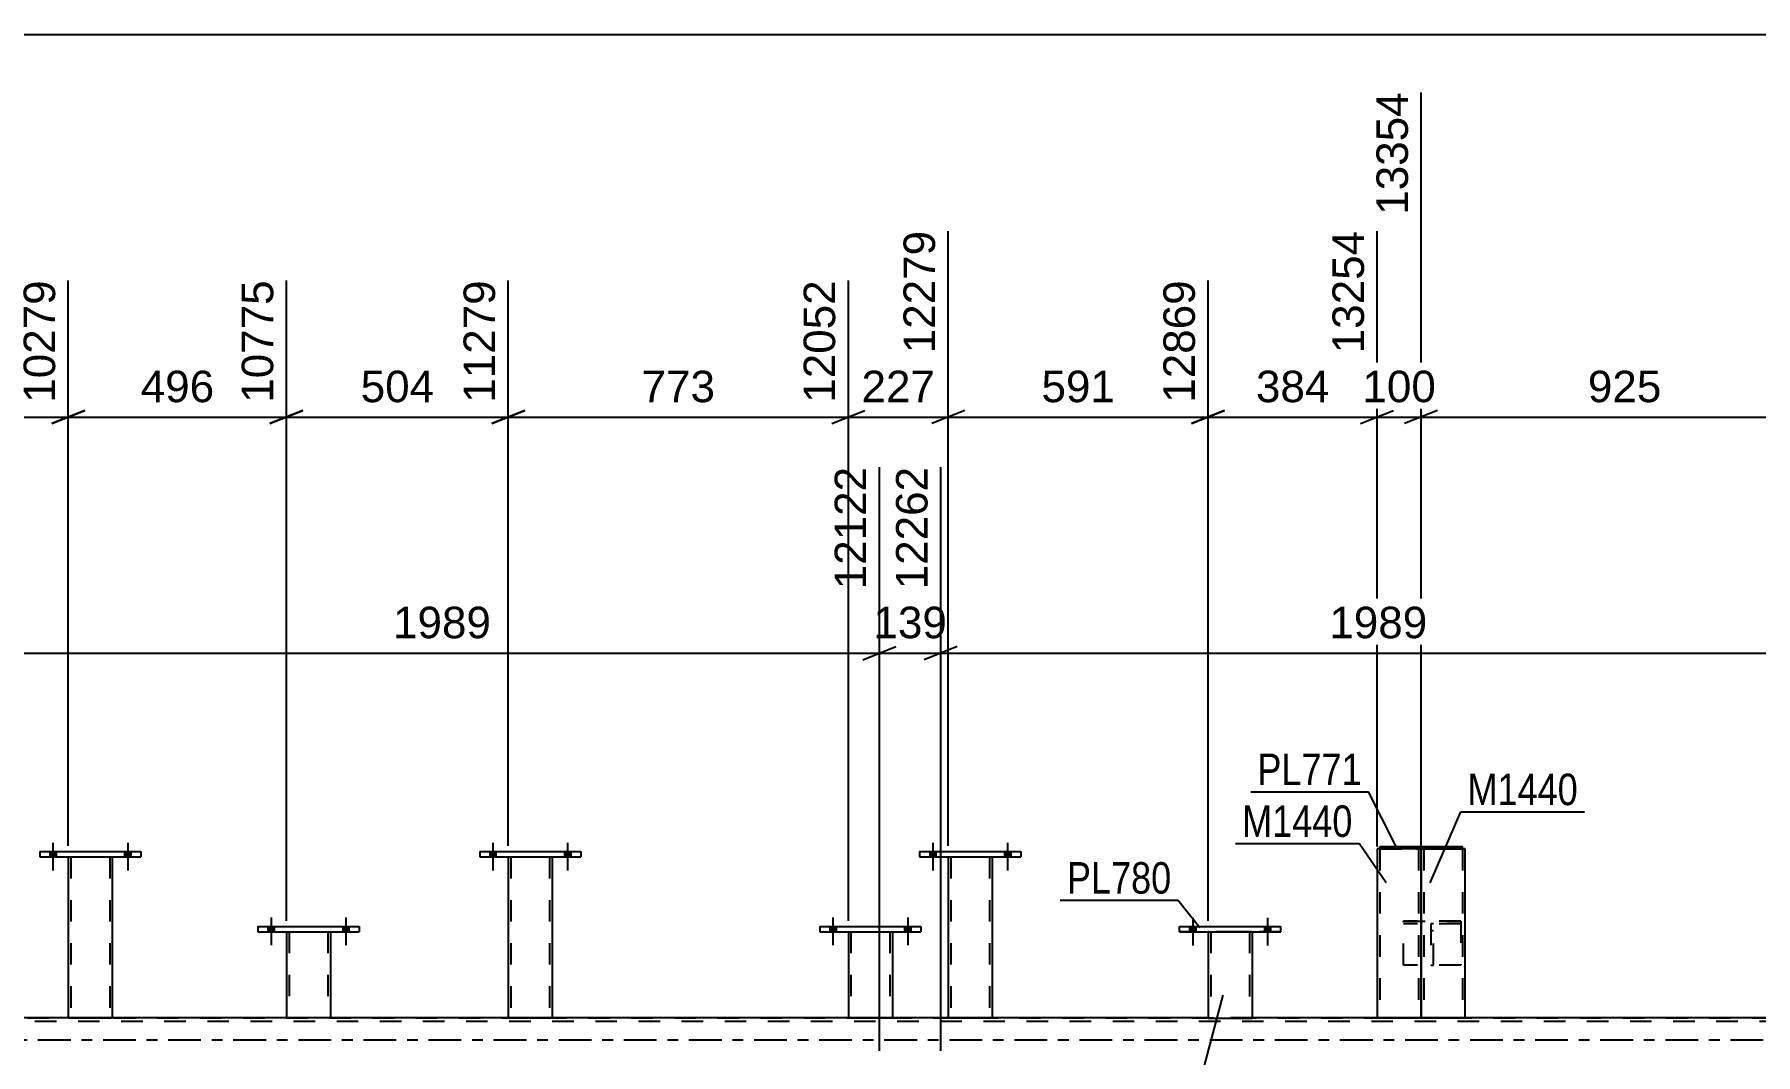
# Model space of a CAD drawing. Header units: millimetres. Extents: x -36 to 805, y -409 to 185.
# Drawn here: x 408.1 to 564.6, y -1.3 to 91.5 of the extents above; entities that cross this region are included whole.
import ezdxf

# ---------------------------------------------------------------- set-up
doc = ezdxf.new("R2010")
doc.units = ezdxf.units.MM
doc.linetypes.add('DXK_LINE_DOT2', pattern=[3.9198, 1.9599, -1.9599])
doc.linetypes.add('DXK_LINE_DOT3', pattern=[5.9187, 2.979, -0.9799, 0.9799, -0.9799])
doc.styles.add('Arial', font='ARIAL.TTF', dxfattribs={"height": 0.2})
doc.styles.add('Arial Narrow', font='ARIALN.TTF', dxfattribs={"height": 0.2})

# ---------------------------------------------------------------- blocks, each defined once
blk = doc.blocks.new('Part-203724355-3789 - 3772')
at = {"color": 2, "linetype": 'Continuous'}
for p, q in [((534.15, 17.36), (534.14, 2)), ((538.15, 17.36), (534.15, 17.36)), ((538.14, 2), (538.15, 17.36)), ((534.14, 2), (538.14, 2))]:
    blk.add_line(p, q, dxfattribs=at)
at = {"color": 7, "linetype": 'DXK_LINE_DOT2'}
for p, q in [((534.39, 17.36), (534.38, 2)), ((537.84, 17.36), (537.85, 17.36)), ((537.85, 17.36), (537.89, 17.36)), ((537.89, 17.36), (537.91, 17.36)), ((537.91, 17.36), (537.9, 2)), ((537.89, 2), (537.85, 2)), ((537.89, 2), (537.85, 2)), ((537.9, 2), (537.89, 2)), ((537.89, 2), (537.9, 2))]:
    blk.add_line(p, q, dxfattribs=at)
blk = doc.blocks.new('Part-203724355-4232 - 3772')
at = {"color": 2, "linetype": 'Continuous'}
for p, q in [((430.98, 9.84), (430.98, 2)), ((434.98, 9.84), (434.98, 2)), ((434.95, 2), (430.98, 2)), ((434.98, 2), (434.95, 2))]:
    blk.add_line(p, q, dxfattribs=at)
at = {"color": 7, "linetype": 'DXK_LINE_DOT2'}
for p, q in [((430.98, 9.84), (434.98, 9.84)), ((431.22, 9.84), (431.22, 2)), ((434.74, 9.84), (434.74, 2)), ((434.73, 2), (434.74, 2)), ((434.98, 2), (434.98, 2))]:
    blk.add_line(p, q, dxfattribs=at)
blk = doc.blocks.new('Part-203724355-4419 - 3772')
at = {"color": 2, "linetype": 'Continuous'}
for p, q in [((514.78, 9.83), (514.78, 1.98)), ((518.78, 9.83), (518.78, 1.98)), ((514.78, 1.98), (518.78, 1.98))]:
    blk.add_line(p, q, dxfattribs=at)
at = {"color": 7, "linetype": 'DXK_LINE_DOT2'}
for p, q in [((518.78, 9.83), (514.78, 9.83)), ((514.78, 9.83), (514.78, 9.83)), ((514.78, 9.83), (518.78, 9.83)), ((514.78, 9.83), (514.78, 9.83)), ((515.02, 9.83), (515.02, 9.83)), ((515.02, 9.83), (515.02, 1.98)), ((518.54, 9.83), (518.54, 9.83)), ((518.54, 9.83), (518.54, 1.98)), ((518.78, 9.83), (518.78, 9.83)), ((518.78, 9.83), (518.78, 9.83)), ((518.78, 1.98), (514.78, 1.98)), ((518.52, 1.98), (518.48, 1.98))]:
    blk.add_line(p, q, dxfattribs=at)
blk = doc.blocks.new('Part-203724355-4212 - 3772')
at = {"color": 2, "linetype": 'Continuous'}
for p, q in [((482.07, 9.84), (482.07, 2)), ((486.07, 9.84), (486.07, 2)), ((482.07, 2), (486.07, 2))]:
    blk.add_line(p, q, dxfattribs=at)
at = {"color": 7, "linetype": 'DXK_LINE_DOT2'}
for p, q in [((482.07, 9.84), (486.07, 9.84)), ((482.31, 9.84), (482.31, 2)), ((485.83, 9.84), (485.83, 2)), ((485.77, 2), (485.81, 2)), ((485.77, 2), (485.81, 2)), ((485.81, 2), (485.83, 2)), ((485.81, 2), (485.83, 2))]:
    blk.add_line(p, q, dxfattribs=at)
blk = doc.blocks.new('Part-203724355-3829 - 3772')
at = {"color": 2, "linetype": 'Continuous'}
for p, q in [((512.18, 9.83), (512.18, 10.31)), ((512.18, 10.31), (521.38, 10.31)), ((512.18, 9.83), (512.18, 9.83)), ((512.18, 9.83), (521.38, 9.83)), ((521.38, 9.83), (521.38, 10.31)), ((521.38, 9.83), (521.38, 9.83))]:
    blk.add_line(p, q, dxfattribs=at)
at = {"color": 7, "linetype": 'DXK_LINE_DOT2'}
for p, q in [((512.18, 10.31), (512.18, 10.31)), ((512.18, 10.31), (521.38, 10.31)), ((521.38, 9.83), (512.18, 9.83)), ((521.38, 10.31), (521.38, 10.31))]:
    blk.add_line(p, q, dxfattribs=at)
blk = doc.blocks.new('Part-203724355-4194 - 3772')
at = {"color": 2, "linetype": 'Continuous'}
for p, q in [((411.15, 16.64), (411.15, 2)), ((415.15, 16.64), (415.15, 2)), ((411.15, 2), (415.15, 2))]:
    blk.add_line(p, q, dxfattribs=at)
at = {"color": 7, "linetype": 'DXK_LINE_DOT2'}
for p, q in [((411.15, 16.64), (415.15, 16.64)), ((411.39, 16.64), (411.39, 2)), ((414.91, 16.64), (414.91, 2)), ((414.89, 2), (414.85, 2)), ((414.89, 2), (414.91, 2))]:
    blk.add_line(p, q, dxfattribs=at)
blk = doc.blocks.new('Part-203724355-4037 - 3772')
at = {"color": 7, "linetype": 'DXK_LINE_DOT2'}
for p, q in [((715.82, 1.68), (0, 1.68)), ((54.67, 2), (715.82, 2)), ((415.15, 2), (414.67, 2)), ((455.14, 2), (454.66, 2)), ((495.14, 2), (494.66, 2)), ((518.78, 2), (514.78, 2)), ((534.14, 2), (533.66, 2)), ((538.14, 2), (537.66, 2))]:
    blk.add_line(p, q, dxfattribs=at)
at = {"color": 2, "linetype": 'Continuous'}
for p, q in [((414.67, 2), (375.15, 2)), ((454.66, 2), (415.15, 2)), ((494.66, 2), (455.14, 2)), ((514.78, 2), (495.14, 2)), ((533.66, 2), (518.78, 2)), ((537.66, 2), (534.14, 2)), ((574.67, 2), (538.14, 2))]:
    blk.add_line(p, q, dxfattribs=at)
at = {"color": 7, "linetype": 'DXK_LINE_DOT3'}
blk.add_line((0, 0), (715.82, 0), dxfattribs=at)
blk = doc.blocks.new('Bolt-203724355-4053 - 3772')
at = {"linetype": 'Continuous'}
for points in [[(513.1, 9.83), (513.66, 9.83), (513.66, 10.31), (513.1, 10.31)], [(513.1, 9.83), (513.66, 9.83), (513.66, 10.31), (513.1, 10.31)], [(519.9, 9.83), (520.46, 9.83), (520.46, 10.31), (519.9, 10.31)], [(519.9, 9.83), (520.46, 9.83), (520.46, 10.31), (519.9, 10.31)]]:
    blk.add_hatch(color=1, dxfattribs=at).paths.add_polyline_path(points)
at = {"color": 1, "linetype": 'Continuous'}
for p, q in [((513.38, 11.11), (513.38, 8.59)), ((513.38, 11.11), (513.38, 8.59)), ((520.18, 11.11), (520.18, 8.59)), ((520.18, 11.11), (520.18, 8.59)), ((513.1, 10.31), (513.1, 9.83)), ((513.1, 10.31), (513.1, 9.83)), ((513.66, 10.31), (513.66, 9.83)), ((513.66, 10.31), (513.66, 9.83)), ((519.9, 10.31), (519.9, 9.83)), ((519.9, 10.31), (519.9, 9.83)), ((520.46, 10.31), (520.46, 9.83)), ((520.46, 10.31), (520.46, 9.83))]:
    blk.add_line(p, q, dxfattribs=at)
blk = doc.blocks.new('Part-203724355-4185 - 3772')
at = {"color": 2, "linetype": 'Continuous'}
for p, q in [((479.47, 10.32), (479.47, 9.84)), ((479.47, 10.32), (488.67, 10.32)), ((479.47, 9.84), (488.67, 9.84)), ((488.67, 10.32), (488.67, 9.84))]:
    blk.add_line(p, q, dxfattribs=at)
blk = doc.blocks.new('Part-203724355-4237 - 3772')
at = {"color": 2, "linetype": 'Continuous'}
for p, q in [((428.38, 10.32), (428.38, 9.84)), ((428.38, 10.32), (437.58, 10.32)), ((428.38, 9.84), (437.58, 9.84)), ((437.58, 10.32), (437.58, 9.84))]:
    blk.add_line(p, q, dxfattribs=at)
blk = doc.blocks.new('Part-203724355-4252 - 3772')
at = {"color": 2, "linetype": 'Continuous'}
for p, q in [((530.15, 17.36), (530.14, 2)), ((534.15, 17.36), (530.15, 17.36)), ((534.14, 2), (534.15, 17.36)), ((530.14, 2), (534.14, 2))]:
    blk.add_line(p, q, dxfattribs=at)
at = {"color": 7, "linetype": 'DXK_LINE_DOT2'}
for p, q in [((530.39, 17.36), (530.38, 2)), ((533.84, 17.36), (533.85, 17.36)), ((533.85, 17.36), (533.89, 17.36)), ((533.89, 17.36), (533.91, 17.36)), ((533.91, 17.36), (533.9, 2)), ((533.88, 2), (533.85, 2)), ((533.88, 2), (533.85, 2)), ((533.9, 2), (533.88, 2)), ((533.88, 2), (533.88, 2)), ((533.88, 2), (533.9, 2))]:
    blk.add_line(p, q, dxfattribs=at)
blk = doc.blocks.new('Part-203724355-4257 - 3772')
at = {"color": 2, "linetype": 'Continuous'}
for p, q in [((530.39, 17.36), (530.39, 17.6)), ((530.39, 17.6), (537.91, 17.6)), ((533.67, 17.36), (537.91, 17.36)), ((537.91, 17.36), (537.91, 17.6))]:
    blk.add_line(p, q, dxfattribs=at)
at = {"color": 7, "linetype": 'DXK_LINE_DOT2'}
blk.add_line((530.39, 17.36), (533.67, 17.36), dxfattribs=at)
blk = doc.blocks.new('Bolt-203724355-4305 - 3772')
at = {"linetype": 'Continuous'}
for points in [[(409.47, 16.64), (410.03, 16.64), (410.03, 17.12), (409.47, 17.12)], [(409.47, 16.64), (410.03, 16.64), (410.03, 17.12), (409.47, 17.12)], [(416.27, 16.64), (416.83, 16.64), (416.83, 17.12), (416.27, 17.12)], [(416.27, 16.64), (416.83, 16.64), (416.83, 17.12), (416.27, 17.12)]]:
    blk.add_hatch(color=1, dxfattribs=at).paths.add_polyline_path(points)
at = {"color": 1, "linetype": 'Continuous'}
for p, q in [((409.75, 17.92), (409.75, 15.4)), ((409.75, 17.92), (409.75, 15.4)), ((416.55, 17.92), (416.55, 15.4)), ((416.55, 17.92), (416.55, 15.4)), ((409.47, 17.12), (409.47, 16.64)), ((409.47, 17.12), (409.47, 16.64)), ((410.03, 17.12), (410.03, 16.64)), ((410.03, 17.12), (410.03, 16.64)), ((416.27, 17.12), (416.27, 16.64)), ((416.27, 17.12), (416.27, 16.64)), ((416.83, 17.12), (416.83, 16.64)), ((416.83, 17.12), (416.83, 16.64))]:
    blk.add_line(p, q, dxfattribs=at)
blk = doc.blocks.new('Bolt-203724355-4310 - 3772')
at = {"linetype": 'Continuous'}
for points in [[(480.39, 9.84), (480.95, 9.84), (480.95, 10.32), (480.39, 10.32)], [(480.39, 9.84), (480.95, 9.84), (480.95, 10.32), (480.39, 10.32)], [(487.19, 9.84), (487.75, 9.84), (487.75, 10.32), (487.19, 10.32)], [(487.19, 9.84), (487.75, 9.84), (487.75, 10.32), (487.19, 10.32)]]:
    blk.add_hatch(color=1, dxfattribs=at).paths.add_polyline_path(points)
at = {"color": 1, "linetype": 'Continuous'}
for p, q in [((480.67, 11.12), (480.67, 8.6)), ((480.67, 11.12), (480.67, 8.6)), ((487.47, 11.12), (487.47, 8.6)), ((487.47, 11.12), (487.47, 8.6)), ((480.39, 10.32), (480.39, 9.84)), ((480.39, 10.32), (480.39, 9.84)), ((480.95, 10.32), (480.95, 9.84)), ((480.95, 10.32), (480.95, 9.84)), ((487.19, 10.32), (487.19, 9.84)), ((487.19, 10.32), (487.19, 9.84)), ((487.75, 10.32), (487.75, 9.84)), ((487.75, 10.32), (487.75, 9.84))]:
    blk.add_line(p, q, dxfattribs=at)
blk = doc.blocks.new('Bolt-203724355-4311 - 3772')
at = {"linetype": 'Continuous'}
for points in [[(489.47, 16.64), (490.03, 16.64), (490.03, 17.12), (489.47, 17.12)], [(489.47, 16.64), (490.03, 16.64), (490.03, 17.12), (489.47, 17.12)], [(496.27, 16.64), (496.83, 16.64), (496.83, 17.12), (496.27, 17.12)], [(496.27, 16.64), (496.83, 16.64), (496.83, 17.12), (496.27, 17.12)]]:
    blk.add_hatch(color=1, dxfattribs=at).paths.add_polyline_path(points)
at = {"color": 1, "linetype": 'Continuous'}
for p, q in [((489.75, 17.92), (489.75, 15.4)), ((489.75, 17.92), (489.75, 15.4)), ((496.55, 17.92), (496.55, 15.4)), ((496.55, 17.92), (496.55, 15.4)), ((489.47, 17.12), (489.47, 16.64)), ((489.47, 17.12), (489.47, 16.64)), ((490.03, 17.12), (490.03, 16.64)), ((490.03, 17.12), (490.03, 16.64)), ((496.27, 17.12), (496.27, 16.64)), ((496.27, 17.12), (496.27, 16.64)), ((496.83, 17.12), (496.83, 16.64)), ((496.83, 17.12), (496.83, 16.64))]:
    blk.add_line(p, q, dxfattribs=at)
blk = doc.blocks.new('Bolt-203724355-4312 - 3772')
at = {"linetype": 'Continuous'}
for points in [[(429.3, 9.84), (429.86, 9.84), (429.86, 10.32), (429.3, 10.32)], [(429.3, 9.84), (429.86, 9.84), (429.86, 10.32), (429.3, 10.32)], [(436.1, 9.84), (436.66, 9.84), (436.66, 10.32), (436.1, 10.32)], [(436.1, 9.84), (436.66, 9.84), (436.66, 10.32), (436.1, 10.32)]]:
    blk.add_hatch(color=1, dxfattribs=at).paths.add_polyline_path(points)
at = {"color": 1, "linetype": 'Continuous'}
for p, q in [((429.58, 11.12), (429.58, 8.6)), ((429.58, 11.12), (429.58, 8.6)), ((436.38, 11.12), (436.38, 8.6)), ((436.38, 11.12), (436.38, 8.6)), ((429.3, 10.32), (429.3, 9.84)), ((429.3, 10.32), (429.3, 9.84)), ((429.86, 10.32), (429.86, 9.84)), ((429.86, 10.32), (429.86, 9.84)), ((436.1, 10.32), (436.1, 9.84)), ((436.1, 10.32), (436.1, 9.84)), ((436.66, 10.32), (436.66, 9.84)), ((436.66, 10.32), (436.66, 9.84))]:
    blk.add_line(p, q, dxfattribs=at)
blk = doc.blocks.new('Bolt-203724355-4313 - 3772')
at = {"linetype": 'Continuous'}
for points in [[(449.47, 16.64), (450.03, 16.64), (450.03, 17.12), (449.47, 17.12)], [(449.47, 16.64), (450.03, 16.64), (450.03, 17.12), (449.47, 17.12)], [(456.27, 16.64), (456.83, 16.64), (456.83, 17.12), (456.27, 17.12)], [(456.27, 16.64), (456.83, 16.64), (456.83, 17.12), (456.27, 17.12)]]:
    blk.add_hatch(color=1, dxfattribs=at).paths.add_polyline_path(points)
at = {"color": 1, "linetype": 'Continuous'}
for p, q in [((449.75, 17.92), (449.75, 15.4)), ((449.75, 17.92), (449.75, 15.4)), ((456.55, 17.92), (456.55, 15.4)), ((456.55, 17.92), (456.55, 15.4)), ((449.47, 17.12), (449.47, 16.64)), ((449.47, 17.12), (449.47, 16.64)), ((450.03, 17.12), (450.03, 16.64)), ((450.03, 17.12), (450.03, 16.64)), ((456.27, 17.12), (456.27, 16.64)), ((456.27, 17.12), (456.27, 16.64)), ((456.83, 17.12), (456.83, 16.64)), ((456.83, 17.12), (456.83, 16.64))]:
    blk.add_line(p, q, dxfattribs=at)
blk = doc.blocks.new('Part-203724355-4335 - 3772')
at = {"color": 2, "linetype": 'Continuous'}
for p, q in [((488.55, 17.12), (488.55, 16.64)), ((488.55, 17.12), (497.75, 17.12)), ((488.55, 16.64), (497.75, 16.64)), ((497.75, 17.12), (497.75, 16.64))]:
    blk.add_line(p, q, dxfattribs=at)
blk = doc.blocks.new('Part-203724355-4340 - 3772')
at = {"color": 2, "linetype": 'Continuous'}
for p, q in [((491.15, 16.64), (491.14, 2)), ((495.15, 16.64), (495.14, 2)), ((491.14, 2), (495.14, 2))]:
    blk.add_line(p, q, dxfattribs=at)
at = {"color": 7, "linetype": 'DXK_LINE_DOT2'}
for p, q in [((491.15, 16.64), (495.15, 16.64)), ((491.39, 16.64), (491.38, 2)), ((494.91, 16.64), (494.9, 2)), ((494.89, 2), (494.85, 2)), ((494.89, 2), (494.9, 2))]:
    blk.add_line(p, q, dxfattribs=at)
blk = doc.blocks.new('Part-203724355-4345 - 3772')
at = {"color": 2, "linetype": 'Continuous'}
for p, q in [((448.55, 17.12), (448.55, 16.64)), ((448.55, 17.12), (457.75, 17.12)), ((448.55, 16.64), (457.75, 16.64)), ((457.75, 17.12), (457.75, 16.64))]:
    blk.add_line(p, q, dxfattribs=at)
blk = doc.blocks.new('Part-203724355-4350 - 3772')
at = {"color": 2, "linetype": 'Continuous'}
for p, q in [((451.15, 16.64), (451.14, 2)), ((455.15, 16.64), (455.14, 2)), ((451.14, 2), (455.14, 2))]:
    blk.add_line(p, q, dxfattribs=at)
at = {"color": 7, "linetype": 'DXK_LINE_DOT2'}
for p, q in [((451.15, 16.64), (455.15, 16.64)), ((451.39, 16.64), (451.38, 2)), ((454.91, 16.64), (454.9, 2)), ((454.89, 2), (454.85, 2)), ((454.89, 2), (454.9, 2))]:
    blk.add_line(p, q, dxfattribs=at)
blk = doc.blocks.new('Part-203724355-4351 - 3772')
at = {"color": 2, "linetype": 'Continuous'}
for p, q in [((408.55, 17.12), (408.55, 16.64)), ((408.55, 17.12), (417.75, 17.12)), ((408.55, 16.64), (417.75, 16.64)), ((417.75, 17.12), (417.75, 16.64))]:
    blk.add_line(p, q, dxfattribs=at)
blk = doc.blocks.new('Part-203724355-4389 - 3772')
at = {"color": 7, "linetype": 'DXK_LINE_DOT2'}
for p, q in [((535.27, 10.56), (535.03, 10.56)), ((535.03, 10.56), (535.03, 6.8)), ((535.27, 10.56), (535.03, 10.56)), ((535.03, 9.96), (535.27, 9.96)), ((535.27, 6.8), (535.27, 10.56)), ((535.03, 6.8), (535.27, 6.8))]:
    blk.add_line(p, q, dxfattribs=at)
blk = doc.blocks.new('Part-203724355-4390 - 3772')
at = {"color": 7, "linetype": 'DXK_LINE_DOT2'}
for p, q in [((537.75, 10.8), (532.55, 10.8)), ((532.55, 6.8), (532.55, 10.8)), ((532.55, 10.8), (537.75, 10.8)), ((537.75, 10.56), (532.55, 10.56)), ((537.75, 10.56), (532.55, 10.56)), ((537.75, 10.8), (537.75, 6.8)), ((537.75, 6.8), (532.55, 6.8))]:
    blk.add_line(p, q, dxfattribs=at)
blk = doc.blocks.new('StraightDimension-203724355-3742 - 2525')
at = {"color": 7, "linetype": 'Continuous'}
blk.add_line((-0.18, 91.45), (716.92, 91.45), dxfattribs=at)
blk = doc.blocks.new('StraightDimension-203724355-33104 - 3772')
at = {"color": 7, "linetype": 'Continuous'}
for p, q in [((379.9, 10.84), (379.9, 71.34)), ((411.15, 17.64), (411.15, 69.07)), ((381.4, 57.25), (378.4, 56.05)), ((379.9, 56.65), (411.15, 56.65)), ((409.65, 56.05), (412.65, 57.25))]:
    blk.add_line(p, q, dxfattribs=at)
at = {"color": 0, "linetype": 'Continuous'}
blk.add_wipeout([(410.55, 69.67), (406.35, 69.67), (406.35, 57.35), (410.55, 57.35)], dxfattribs=at)
at = {"color": 0}
blk.add_wipeout([(399.46, 57.4), (399.46, 61.6), (391.59, 61.6), (391.59, 57.4)], dxfattribs=at)
at = {"color": 3, "linetype": 'Continuous', "style": 'Arial'}
blk.add_text('10279', height=2.865, rotation=90.0002, dxfattribs=at).set_placement((409.95, 57.95))
at = {"color": 3, "style": 'Arial'}
blk.add_text('781', height=2.865, dxfattribs=at).set_placement((392.19, 58))
blk = doc.blocks.new('StraightDimension-203724355-33096 - 3772')
at = {"color": 7, "linetype": 'Continuous'}
for p, q in [((534.15, 17.33), (534.15, 86.17)), ((571.15, 17.64), (571.15, 69.07)), ((535.65, 57.25), (532.65, 56.05)), ((534.15, 56.65), (571.15, 56.65)), ((569.65, 56.05), (572.65, 57.25))]:
    blk.add_line(p, q, dxfattribs=at)
at = {"color": 0, "linetype": 'Continuous'}
blk.add_wipeout([(570.55, 69.67), (566.35, 69.67), (566.35, 57.35), (570.55, 57.35)], dxfattribs=at)
at = {"color": 0}
blk.add_wipeout([(556.58, 57.4), (556.58, 61.6), (548.71, 61.6), (548.71, 57.4)], dxfattribs=at)
at = {"color": 3, "linetype": 'Continuous', "style": 'Arial'}
blk.add_text('14279', height=2.865, rotation=90.0002, dxfattribs=at).set_placement((569.95, 57.95))
at = {"color": 3, "style": 'Arial'}
blk.add_text('925', height=2.865, dxfattribs=at).set_placement((549.31, 58))
blk = doc.blocks.new('StraightDimension-203724355-22139 - 3772')
at = {"color": 7, "linetype": 'Continuous'}
for p, q in [((484.89, -1), (484.89, 52.1)), ((490.47, -1), (490.47, 52.1)), ((483.39, 34.58), (486.39, 35.78)), ((484.89, 35.18), (490.47, 35.18)), ((491.97, 35.78), (488.97, 34.58))]:
    blk.add_line(p, q, dxfattribs=at)
at = {"color": 0}
blk.add_wipeout([(491.62, 35.93), (491.62, 40.13), (483.75, 40.13), (483.75, 35.93)], dxfattribs=at)
at = {"color": 3, "style": 'Arial'}
blk.add_text('139', height=2.865, dxfattribs=at).set_placement((484.35, 36.53))
at = {"color": 0, "linetype": 'Continuous'}
blk.add_wipeout([(489.87, 52.7), (485.67, 52.7), (485.67, 40.38), (489.87, 40.38)], dxfattribs=at)
at = {"color": 3, "linetype": 'Continuous', "style": 'Arial'}
blk.add_text('12262', height=2.865, rotation=90.0002, dxfattribs=at).set_placement((489.27, 40.98))
blk = doc.blocks.new('StraightDimension-203724355-33098 - 3772')
at = {"color": 7, "linetype": 'Continuous'}
for p, q in [((530.15, 17.6), (530.15, 73.57)), ((514.78, 10.83), (514.78, 69.07)), ((516.28, 57.25), (513.28, 56.05)), ((514.78, 56.65), (530.15, 56.65)), ((528.65, 56.05), (531.65, 57.25))]:
    blk.add_line(p, q, dxfattribs=at)
at = {"color": 0}
blk.add_wipeout([(526.4, 57.4), (526.4, 61.6), (518.53, 61.6), (518.53, 57.4)], dxfattribs=at)
at = {"color": 3, "style": 'Arial'}
blk.add_text('384', height=2.865, dxfattribs=at).set_placement((519.13, 58))
at = {"color": 0, "linetype": 'Continuous'}
blk.add_wipeout([(529.55, 74.17), (525.35, 74.17), (525.35, 61.85), (529.55, 61.85)], dxfattribs=at)
at = {"color": 3, "linetype": 'Continuous', "style": 'Arial'}
blk.add_text('13254', height=2.865, rotation=90.0002, dxfattribs=at).set_placement((528.95, 62.45))
blk = doc.blocks.new('StraightDimension-203724355-33097 - 3772')
at = {"color": 7, "linetype": 'Continuous'}
for p, q in [((534.15, 17.33), (534.15, 86.17)), ((530.15, 17.6), (530.15, 73.57)), ((528.65, 56.05), (531.65, 57.25)), ((530.15, 56.65), (534.15, 56.65)), ((535.65, 57.25), (532.65, 56.05))]:
    blk.add_line(p, q, dxfattribs=at)
at = {"color": 0, "linetype": 'Continuous'}
blk.add_wipeout([(533.55, 86.77), (529.35, 86.77), (529.35, 74.45), (533.55, 74.45)], dxfattribs=at)
at = {"color": 0}
blk.add_wipeout([(536.08, 57.4), (536.08, 61.6), (528.21, 61.6), (528.21, 57.4)], dxfattribs=at)
at = {"color": 3, "linetype": 'Continuous', "style": 'Arial'}
blk.add_text('13354', height=2.865, rotation=90.0002, dxfattribs=at).set_placement((532.95, 75.05))
at = {"color": 3, "style": 'Arial'}
blk.add_text('100', height=2.865, dxfattribs=at).set_placement((528.81, 58))
blk = doc.blocks.new('StraightDimension-203724355-22138 - 3772')
at = {"color": 7, "linetype": 'Continuous'}
for p, q in [((490.47, -1), (490.47, 52.1)), ((570.03, -1), (570.03, 52.1)), ((491.97, 35.78), (488.97, 34.58)), ((490.47, 35.18), (570.03, 35.18)), ((568.53, 34.58), (571.53, 35.78))]:
    blk.add_line(p, q, dxfattribs=at)
at = {"color": 0, "linetype": 'Continuous'}
blk.add_wipeout([(569.43, 52.7), (565.23, 52.7), (565.23, 40.38), (569.43, 40.38)], dxfattribs=at)
at = {"color": 0}
blk.add_wipeout([(535.29, 35.93), (535.29, 40.13), (525.2, 40.13), (525.2, 35.93)], dxfattribs=at)
at = {"color": 3, "linetype": 'Continuous', "style": 'Arial'}
blk.add_text('14251', height=2.865, rotation=90.0002, dxfattribs=at).set_placement((568.83, 40.98))
at = {"color": 3, "style": 'Arial'}
blk.add_text('1989', height=2.865, dxfattribs=at).set_placement((525.8, 36.53))
blk = doc.blocks.new('StraightDimension-203724355-22140 - 3772')
at = {"color": 7, "linetype": 'Continuous'}
for p, q in [((405.33, -1), (405.33, 52.1)), ((484.89, -1), (484.89, 52.1)), ((406.83, 35.78), (403.83, 34.58)), ((405.33, 35.18), (484.89, 35.18)), ((483.39, 34.58), (486.39, 35.78))]:
    blk.add_line(p, q, dxfattribs=at)
at = {"color": 0, "linetype": 'Continuous'}
blk.add_wipeout([(484.29, 52.7), (480.09, 52.7), (480.09, 40.38), (484.29, 40.38)], dxfattribs=at)
at = {"color": 0}
blk.add_wipeout([(450.16, 35.93), (450.16, 40.13), (440.07, 40.13), (440.07, 35.93)], dxfattribs=at)
at = {"color": 3, "linetype": 'Continuous', "style": 'Arial'}
blk.add_text('12122', height=2.865, rotation=90.0002, dxfattribs=at).set_placement((483.69, 40.98))
at = {"color": 3, "style": 'Arial'}
blk.add_text('1989', height=2.865, dxfattribs=at).set_placement((440.67, 36.53))
blk = doc.blocks.new('StraightDimension-203724355-33101 - 3772')
at = {"color": 7, "linetype": 'Continuous'}
for p, q in [((451.15, 17.64), (451.15, 69.07)), ((482.07, 10.84), (482.07, 69.07)), ((452.65, 57.25), (449.65, 56.05)), ((451.15, 56.65), (482.07, 56.65)), ((480.57, 56.05), (483.57, 57.25))]:
    blk.add_line(p, q, dxfattribs=at)
at = {"color": 0, "linetype": 'Continuous'}
blk.add_wipeout([(481.47, 69.67), (477.27, 69.67), (477.27, 57.35), (481.47, 57.35)], dxfattribs=at)
at = {"color": 0}
blk.add_wipeout([(470.54, 57.4), (470.54, 61.6), (462.67, 61.6), (462.67, 57.4)], dxfattribs=at)
at = {"color": 3, "linetype": 'Continuous', "style": 'Arial'}
blk.add_text('12052', height=2.865, rotation=90.0002, dxfattribs=at).set_placement((480.87, 57.95))
at = {"color": 3, "style": 'Arial'}
blk.add_text('773', height=2.865, dxfattribs=at).set_placement((463.27, 58))
blk = doc.blocks.new('StraightDimension-203724355-33099 - 3772')
at = {"color": 7, "linetype": 'Continuous'}
for p, q in [((491.15, 17.64), (491.15, 73.57)), ((514.78, 10.83), (514.78, 69.07)), ((492.65, 57.25), (489.65, 56.05)), ((491.15, 56.65), (514.78, 56.65)), ((513.28, 56.05), (516.28, 57.25))]:
    blk.add_line(p, q, dxfattribs=at)
at = {"color": 0, "linetype": 'Continuous'}
blk.add_wipeout([(514.18, 69.67), (509.98, 69.67), (509.98, 57.35), (514.18, 57.35)], dxfattribs=at)
at = {"color": 0}
blk.add_wipeout([(506.9, 57.4), (506.9, 61.6), (499.03, 61.6), (499.03, 57.4)], dxfattribs=at)
at = {"color": 3, "linetype": 'Continuous', "style": 'Arial'}
blk.add_text('12869', height=2.865, rotation=90.0002, dxfattribs=at).set_placement((513.58, 57.95))
at = {"color": 3, "style": 'Arial'}
blk.add_text('591', height=2.865, dxfattribs=at).set_placement((499.63, 58))
blk = doc.blocks.new('StraightDimension-203724355-33100 - 3772')
at = {"color": 7, "linetype": 'Continuous'}
for p, q in [((491.15, 17.64), (491.15, 73.57)), ((482.07, 10.84), (482.07, 69.07)), ((480.57, 56.05), (483.57, 57.25)), ((482.07, 56.65), (491.15, 56.65)), ((492.65, 57.25), (489.65, 56.05))]:
    blk.add_line(p, q, dxfattribs=at)
at = {"color": 0}
blk.add_wipeout([(490.54, 57.4), (490.54, 61.6), (482.67, 61.6), (482.67, 57.4)], dxfattribs=at)
at = {"color": 3, "style": 'Arial'}
blk.add_text('227', height=2.865, dxfattribs=at).set_placement((483.27, 58))
at = {"color": 0, "linetype": 'Continuous'}
blk.add_wipeout([(490.55, 74.17), (486.35, 74.17), (486.35, 61.85), (490.55, 61.85)], dxfattribs=at)
at = {"color": 3, "linetype": 'Continuous', "style": 'Arial'}
blk.add_text('12279', height=2.865, rotation=90.0002, dxfattribs=at).set_placement((489.95, 62.45))
blk = doc.blocks.new('StraightDimension-203724355-33102 - 3772')
at = {"color": 7, "linetype": 'Continuous'}
for p, q in [((430.98, 10.84), (430.98, 69.07)), ((451.15, 17.64), (451.15, 69.07)), ((432.48, 57.25), (429.48, 56.05)), ((430.98, 56.65), (451.15, 56.65)), ((449.65, 56.05), (452.65, 57.25))]:
    blk.add_line(p, q, dxfattribs=at)
at = {"color": 0, "linetype": 'Continuous'}
blk.add_wipeout([(450.55, 69.67), (446.35, 69.67), (446.35, 57.35), (450.55, 57.35)], dxfattribs=at)
at = {"color": 0}
blk.add_wipeout([(445, 57.4), (445, 61.6), (437.13, 61.6), (437.13, 57.4)], dxfattribs=at)
at = {"color": 3, "linetype": 'Continuous', "style": 'Arial'}
blk.add_text('11279', height=2.865, rotation=90.0002, dxfattribs=at).set_placement((449.95, 57.95))
at = {"color": 3, "style": 'Arial'}
blk.add_text('504', height=2.865, dxfattribs=at).set_placement((437.73, 58))
blk = doc.blocks.new('StraightDimension-203724355-33103 - 3772')
at = {"color": 7, "linetype": 'Continuous'}
for p, q in [((411.15, 17.64), (411.15, 69.07)), ((430.98, 10.84), (430.98, 69.07)), ((412.65, 57.25), (409.65, 56.05)), ((411.15, 56.65), (430.98, 56.65)), ((429.48, 56.05), (432.48, 57.25))]:
    blk.add_line(p, q, dxfattribs=at)
at = {"color": 0, "linetype": 'Continuous'}
blk.add_wipeout([(430.38, 69.67), (426.18, 69.67), (426.18, 57.35), (430.38, 57.35)], dxfattribs=at)
at = {"color": 0}
blk.add_wipeout([(425, 57.4), (425, 61.6), (417.13, 61.6), (417.13, 57.4)], dxfattribs=at)
at = {"color": 3, "linetype": 'Continuous', "style": 'Arial'}
blk.add_text('10775', height=2.865, rotation=90.0002, dxfattribs=at).set_placement((429.78, 57.95))
at = {"color": 3, "style": 'Arial'}
blk.add_text('496', height=2.865, dxfattribs=at).set_placement((417.73, 58))
blk = doc.blocks.new('Mark-203724355-20806 - 3772')
at = {"color": 0}
blk.add_wipeout([(512.17, -8.02), (512.17, -5.02), (502.12, -5.02), (502.12, -8.02)], dxfattribs=at)
blk.add_wipeout([(512.17, -8.02), (512.17, -5.02), (502.12, -5.02), (502.12, -8.02)], dxfattribs=at)
at = {"color": 30, "linetype": 'Continuous'}
for p in [(516.12, 4.07), (501.52, -8.62)]:
    blk.add_line(p, (512.77, -8.62), dxfattribs=at)
at = {"color": 3, "style": 'Arial Narrow'}
blk.add_text('M1545', height=2.863, dxfattribs=at).set_placement((502.12, -8.02))
blk = doc.blocks.new('Mark-203724355-20725 - 3772')
at = {"color": 0}
blk.add_wipeout([(528.77, 23.17), (528.77, 26.17), (519.26, 26.17), (519.26, 23.17)], dxfattribs=at)
blk.add_wipeout([(528.77, 23.17), (528.77, 26.17), (519.26, 26.17), (519.26, 23.17)], dxfattribs=at)
at = {"color": 30, "linetype": 'Continuous'}
for p in [(518.66, 22.57), (531.9, 17.54)]:
    blk.add_line(p, (529.37, 22.57), dxfattribs=at)
at = {"color": 3, "style": 'Arial Narrow'}
blk.add_text('PL771', height=2.863, dxfattribs=at).set_placement((519.26, 23.17))
blk = doc.blocks.new('Mark-203724355-20638 - 3772')
at = {"color": 0}
blk.add_wipeout([(548.41, 21.35), (548.41, 24.35), (538.36, 24.35), (538.36, 21.35)], dxfattribs=at)
blk.add_wipeout([(548.41, 21.35), (548.41, 24.35), (538.36, 24.35), (538.36, 21.35)], dxfattribs=at)
at = {"color": 30, "linetype": 'Continuous'}
for p, q in [((534.96, 14.28), (537.76, 20.75)), ((537.76, 20.75), (549.01, 20.75))]:
    blk.add_line(p, q, dxfattribs=at)
at = {"color": 3, "style": 'Arial Narrow'}
blk.add_text('M1440', height=2.863, dxfattribs=at).set_placement((538.36, 21.35))
blk = doc.blocks.new('Mark-203724355-20650 - 3772')
at = {"color": 0}
blk.add_wipeout([(511.44, 13.3), (511.44, 16.3), (501.94, 16.3), (501.94, 13.3)], dxfattribs=at)
blk.add_wipeout([(511.44, 13.3), (511.44, 16.3), (501.94, 16.3), (501.94, 13.3)], dxfattribs=at)
at = {"color": 30, "linetype": 'Continuous'}
for p in [(501.34, 12.7), (514.03, 10.2)]:
    blk.add_line(p, (512.04, 12.7), dxfattribs=at)
at = {"color": 3, "style": 'Arial Narrow'}
blk.add_text('PL780', height=2.863, dxfattribs=at).set_placement((501.94, 13.3))
blk = doc.blocks.new('Mark-203724355-20722 - 3772')
at = {"color": 0}
blk.add_wipeout([(527.92, 18.46), (527.92, 21.46), (517.87, 21.46), (517.87, 18.46)], dxfattribs=at)
blk.add_wipeout([(527.92, 18.46), (527.92, 21.46), (517.87, 21.46), (517.87, 18.46)], dxfattribs=at)
at = {"color": 30, "linetype": 'Continuous'}
for p in [(517.27, 17.86), (530.96, 14.28)]:
    blk.add_line(p, (528.52, 17.86), dxfattribs=at)
at = {"color": 3, "style": 'Arial Narrow'}
blk.add_text('M1440', height=2.863, dxfattribs=at).set_placement((517.87, 18.46))

msp = doc.modelspace()

# ---------------------------------------------------------------- block references
for name in ['StraightDimension-203724355-3742 - 2525', 'Bolt-203724355-4305 - 3772', 'Bolt-203724355-4313 - 3772', 'Bolt-203724355-4311 - 3772', 'Part-203724355-4252 - 3772', 'Part-203724355-4257 - 3772', 'Part-203724355-3789 - 3772', 'Part-203724355-4351 - 3772', 'Part-203724355-4194 - 3772', 'Part-203724355-4345 - 3772', 'Part-203724355-4350 - 3772', 'Part-203724355-4335 - 3772', 'Part-203724355-4340 - 3772', 'Bolt-203724355-4312 - 3772', 'Bolt-203724355-4310 - 3772', 'Bolt-203724355-4053 - 3772', 'Part-203724355-4237 - 3772', 'Part-203724355-4232 - 3772', 'Part-203724355-4185 - 3772', 'Part-203724355-4212 - 3772', 'Part-203724355-3829 - 3772', 'Part-203724355-4419 - 3772', 'Part-203724355-4390 - 3772', 'Part-203724355-4389 - 3772', 'Part-203724355-4037 - 3772']:
    msp.add_blockref(name, (0, 0))

# ---------------------------------------------------------------- next in the draw order: block references
for name in ['StraightDimension-203724355-33096 - 3772', 'StraightDimension-203724355-33098 - 3772', 'StraightDimension-203724355-33104 - 3772', 'StraightDimension-203724355-22139 - 3772']:
    msp.add_blockref(name, (0, 0))

# ---------------------------------------------------------------- next in the draw order: block references
for name in ['StraightDimension-203724355-33097 - 3772', 'StraightDimension-203724355-22140 - 3772']:
    msp.add_blockref(name, (0, 0))

# ---------------------------------------------------------------- next in the draw order: block references
for name in ['StraightDimension-203724355-33101 - 3772', 'StraightDimension-203724355-22138 - 3772']:
    msp.add_blockref(name, (0, 0))

# ---------------------------------------------------------------- next in the draw order: block references
for name in ['StraightDimension-203724355-33099 - 3772', 'StraightDimension-203724355-33102 - 3772', 'Mark-203724355-20725 - 3772', 'Mark-203724355-20638 - 3772', 'Mark-203724355-20806 - 3772']:
    msp.add_blockref(name, (0, 0))

# ---------------------------------------------------------------- next in the draw order: block references
for name in ['StraightDimension-203724355-33100 - 3772', 'StraightDimension-203724355-33103 - 3772', 'Mark-203724355-20722 - 3772', 'Mark-203724355-20650 - 3772']:
    msp.add_blockref(name, (0, 0))

doc.saveas('drawing.dxf')
